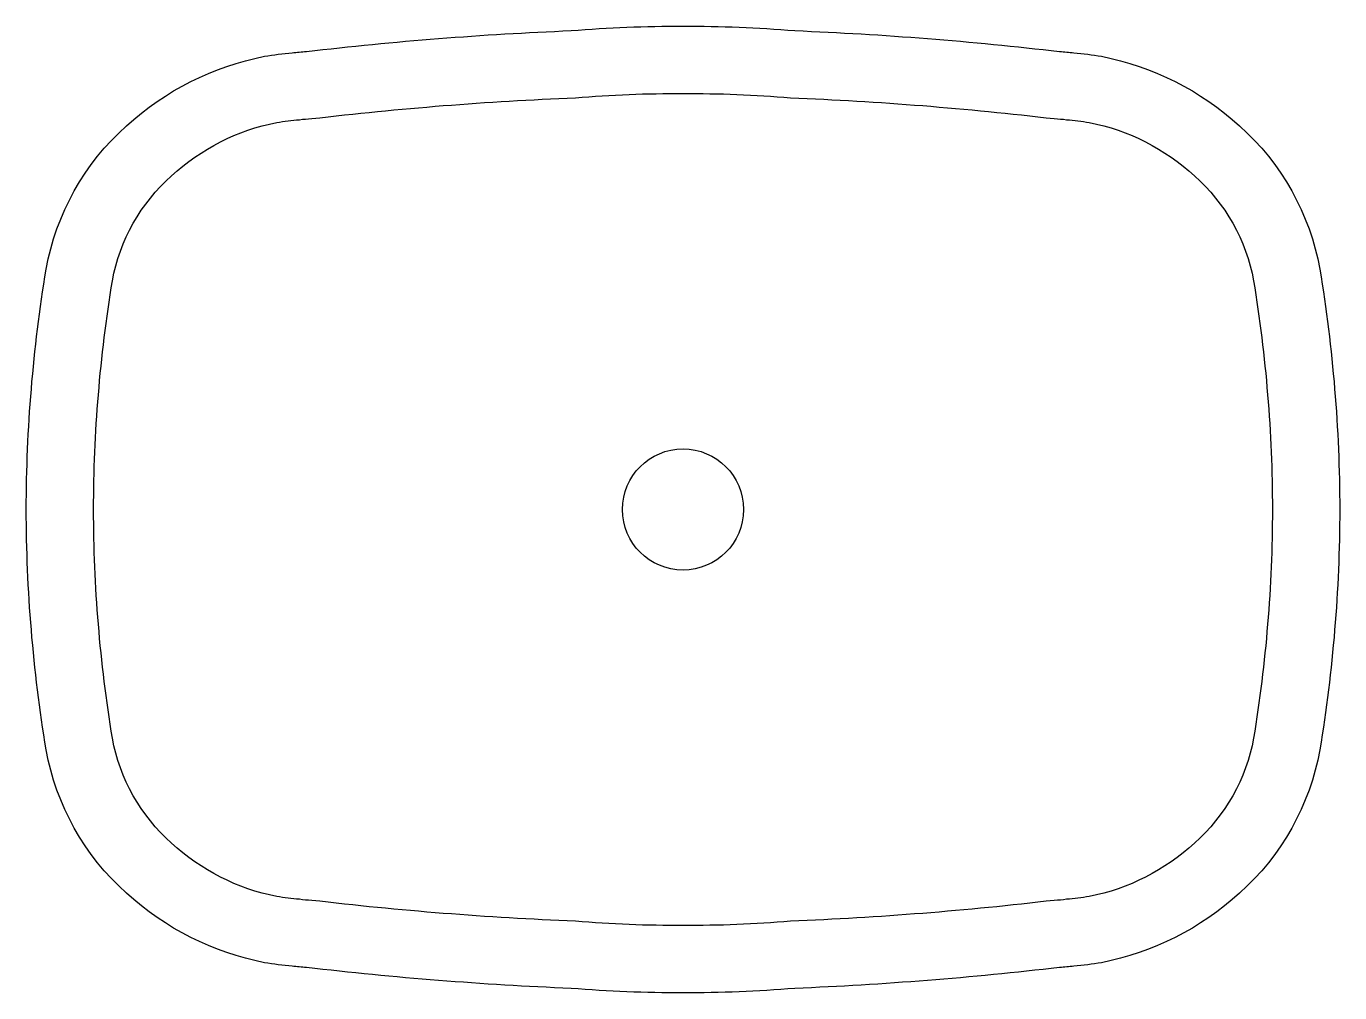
# Model space of a CAD drawing. Extents: x -0.247 to 0.247, y -0.451 to -0.087.
import ezdxf

# ---------------------------------------------------------------- set-up
doc = ezdxf.new("R2010")
doc.units = 0
doc.header["$LTSCALE"] = 0.5
doc.layers.get('0').update_dxf_attribs({"linetype": 'CONTINUOUS'})

msp = doc.modelspace()

# ---------------------------------------------------------------- linework, layer by layer
for points in [[(0, -0.45066, -0.023279), (-0.04215, -0.44903, -0.01916), (-0.14183, -0.44115, -0.021277), (-0.14721, -0.44067, -0.022101), (-0.1576, -0.43935, -0.137935), (-0.20958, -0.41315, -0.168041), (-0.23988, -0.35911, -0.040113), (-0.24735, -0.26863, -0.040113), (-0.23988, -0.17816, -0.168041), (-0.20958, -0.12411, -0.137935), (-0.1576, -0.09792, -0.022101), (-0.14721, -0.0966, -0.021277), (-0.14183, -0.09611, -0.01916), (-0.04215, -0.08824, -0.023279), (0, -0.08661, -0.023279), (0.04215, -0.08824, -0.01916), (0.14183, -0.09611, -0.021277), (0.14721, -0.0966, -0.022101), (0.1576, -0.09792, -0.137935), (0.20958, -0.12411, -0.168041), (0.23988, -0.17816, -0.040113), (0.24735, -0.26863, -0.040113), (0.23988, -0.35911, -0.168041), (0.20958, -0.41315, -0.137935), (0.1576, -0.43935, -0.022101), (0.14721, -0.44067, -0.021277), (0.14183, -0.44115, -0.01916), (0.04215, -0.44903, -0.023279)], [(0, -0.42531, -0.023725), (-0.04055, -0.42373, -0.019466), (-0.13985, -0.41587, -0.030261), (-0.14446, -0.41547, -0.023158), (-0.15302, -0.41442, -0.137634), (-0.1926, -0.39433, -0.168016), (-0.21491, -0.3548, -0.039991), (-0.222, -0.26863, -0.039991), (-0.21491, -0.18247, -0.168016), (-0.1926, -0.14293, -0.137634), (-0.15302, -0.12284, -0.023158), (-0.14446, -0.1218, -0.030261), (-0.13985, -0.1214, -0.019466), (-0.04055, -0.11354, -0.023725), (0, -0.11195, -0.023725), (0.04055, -0.11354, -0.019466), (0.13985, -0.1214, -0.030261), (0.14446, -0.1218, -0.023158), (0.15302, -0.12284, -0.137634), (0.1926, -0.14293, -0.168016), (0.21491, -0.18247, -0.039991), (0.222, -0.26863, -0.039991), (0.21491, -0.3548, -0.168016), (0.1926, -0.39433, -0.137634), (0.15302, -0.41442, -0.023158), (0.14446, -0.41547, -0.030261), (0.13985, -0.41587, -0.019466), (0.04055, -0.42373, -0.023725)]]:
    msp.add_lwpolyline(points, format="xyb", close=True)
msp.add_circle((0, -0.26863), 0.02281)

doc.saveas('drawing.dxf')
